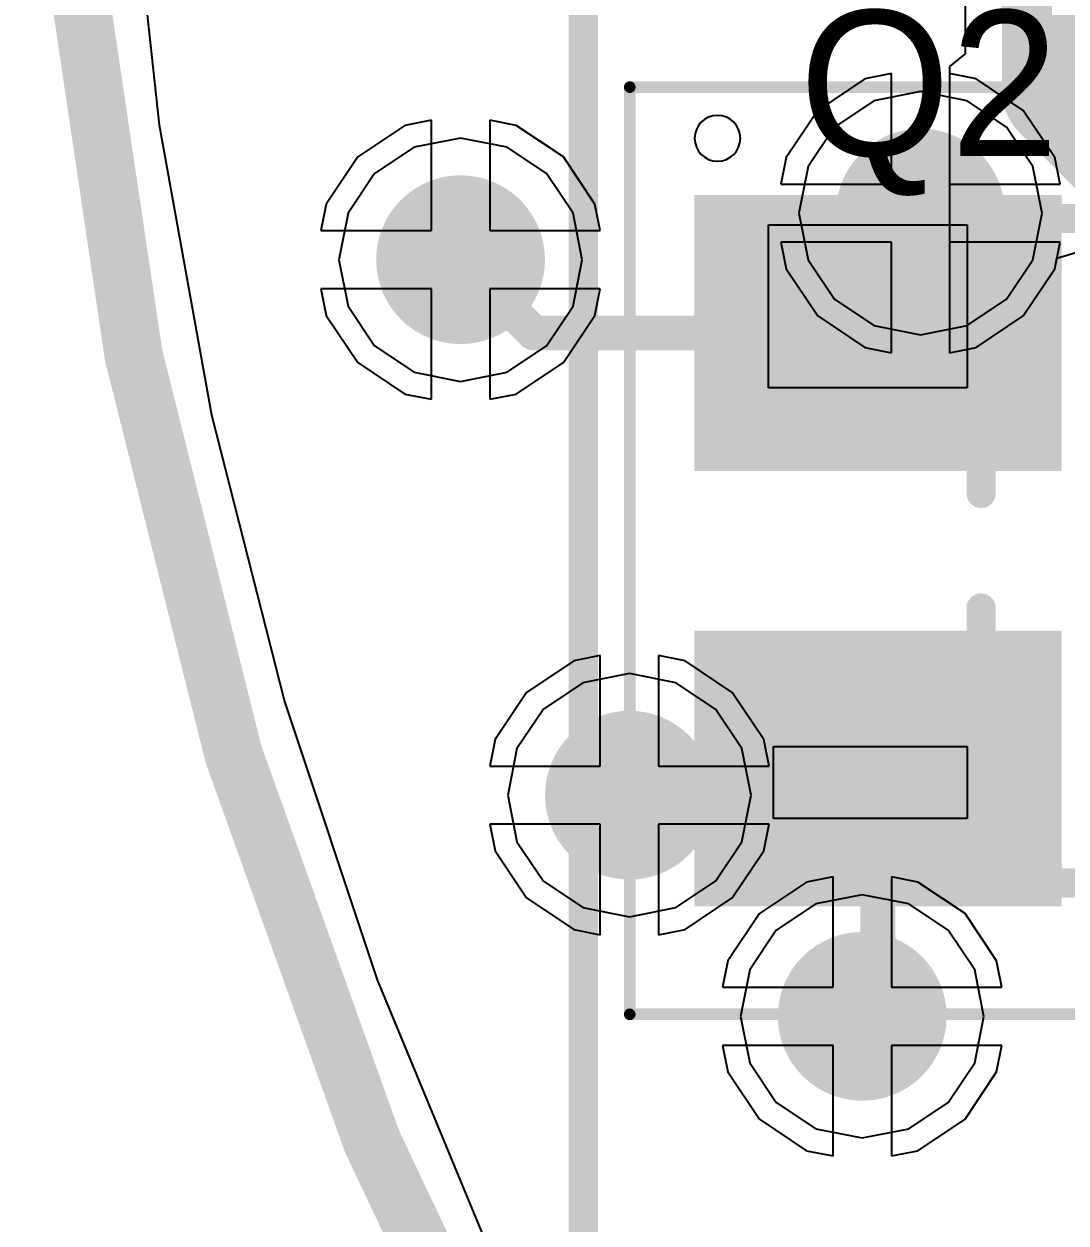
# Model space of a CAD drawing. Header units: millimetres. Extents: x 0.16 to 3.68, y 0.79 to 4.96.
# Drawn here: x 0.896 to 1.075, y 1.2265 to 1.4325 of the extents above; entities that cross this region are included whole.
import ezdxf

# ---------------------------------------------------------------- set-up
doc = ezdxf.new("R2010")
doc.units = ezdxf.units.MM
doc.header["$MEASUREMENT"] = 0
for name, color, linetype in [('BottomLayer', 5, 'Continuous'), ('BottomOverlay', 54, 'Continuous'), ('KeepOutLayer', 6, 'Continuous'), ('Mechanical1', 6, 'Continuous'), ('MidLayer1', 16, 'Continuous'), ('MidLayer2', 76, 'Continuous'), ('MultiLayer', 9, 'Continuous'), ('TopLayer', 1, 'Continuous'), ('TopOverlay', 2, 'Continuous'), ('TopPaste', 8, 'Continuous'), ('TopSolder', 216, 'Continuous'), ('ViaHoleLayer', 16, 'Continuous')]:
    doc.layers.add(name, color=color, linetype=linetype)

# ---------------------------------------------------------------- blocks, each defined once
blk = doc.blocks.new('B____________B_6')
at = {"layer": 'BottomOverlay', "const_width": 0.005}
blk.add_lwpolyline([(0, 0.19291), (0.63386, 0.19291)], dxfattribs=at)
blk = doc.blocks.new('SOT95P240X110_3N_50')
at = {"layer": 'Mechanical1'}
for p, q in [((-0.01081, 0.03364), (-0.01081, 0.051)), ((-0.01081, 0.051), (0.009, 0.051)), ((0.009, 0.051), (0.009, 0.03364)), ((0.009, 0.03364), (-0.01081, 0.03364)), ((-0.056, -0.06209), (-0.056, -0.028)), ((-0.056, -0.028), (-0.028, -0.028)), ((-0.028, -0.028), (-0.028, -0.06209)), ((0.03363, -0.06125), (0.03363, -0.028)), ((0.03363, -0.028), (0.046, -0.028)), ((0.046, -0.028), (0.046, -0.06125)), ((0.046, -0.06125), (0.03363, -0.06125)), ((-0.028, -0.06209), (-0.056, -0.06209))]:
    blk.add_line(p, q, dxfattribs=at)
for points, const_width in [([(0.07965, 0.08594), (-0.07965, 0.08594)], 0.002), ([(-0.07965, -0.08594), (-0.07965, 0.08594)], 0.002), ([(0.07965, -0.08594), (0.07965, 0.08594)], 0.002), ([(0.02953, 0.02559), (-0.02953, 0.02559)], 0.005), ([(-0.05709, -0.02559), (-0.05709, -0.00591)], 0.005), ([(0.05709, -0.02559), (0.05709, -0.00591)], 0.005), ([(-0.00984, -0.02559), (-0.05709, -0.02559)], 0.005), ([(0.05709, -0.02559), (0.00984, -0.02559)], 0.005), ([(0.07965, -0.08594), (-0.07965, -0.08594)], 0.002)]:
    blk.add_lwpolyline(points, dxfattribs=dict(at, const_width=const_width))
for points, const_width in [([(-0.08015, 0.08594, 1), (-0.07915, 0.08594, 1)], 0.001), ([(-0.08015, 0.08594, 1), (-0.07915, 0.08594, 1)], 0.001), ([(0.07915, 0.08594, 1), (0.08015, 0.08594, 1)], 0.001), ([(0.07915, 0.08594, 1), (0.08015, 0.08594, 1)], 0.001), ([(-0.03078, 0.02559, 1), (-0.02828, 0.02559, 1)], 0.0025), ([(0.02828, 0.02559, 1), (0.03078, 0.02559, 1)], 0.0025), ([(-0.05834, -0.00591, 1), (-0.05584, -0.00591, 1)], 0.0025), ([(0.05584, -0.00591, 1), (0.05834, -0.00591, 1)], 0.0025), ([(-0.05834, -0.02559, 1), (-0.05584, -0.02559, 1)], 0.0025), ([(-0.05834, -0.02559, 1), (-0.05584, -0.02559, 1)], 0.0025), ([(-0.01109, -0.02559, 1), (-0.00859, -0.02559, 1)], 0.0025), ([(0.00859, -0.02559, 1), (0.01109, -0.02559, 1)], 0.0025), ([(0.05584, -0.02559, 1), (0.05834, -0.02559, 1)], 0.0025), ([(0.05584, -0.02559, 1), (0.05834, -0.02559, 1)], 0.0025), ([(-0.08015, -0.08594, 1), (-0.07915, -0.08594, 1)], 0.001), ([(-0.08015, -0.08594, 1), (-0.07915, -0.08594, 1)], 0.001), ([(0.07915, -0.08594, 1), (0.08015, -0.08594, 1)], 0.001), ([(0.07915, -0.08594, 1), (0.08015, -0.08594, 1)], 0.001)]:
    blk.add_lwpolyline(points, format="xyb", close=True, dxfattribs=dict(at, const_width=const_width))
at = {"layer": 'TopLayer'}
for points in [[(-0.01969, 0.01575), (0.01969, 0.01575), (-0.01969, 0.07087), (0.01969, 0.07087)], [(-0.05709, -0.07087), (-0.01772, -0.07087), (-0.05709, -0.01575), (-0.01772, -0.01575)], [(0.01772, -0.07087), (0.05709, -0.07087), (0.01772, -0.01575), (0.05709, -0.01575)]]:
    blk.add_solid(points, dxfattribs=at)
at = {"layer": 'TopOverlay', "const_width": 0.005}
for points in [[(-0.02953, 0.02559), (-0.05709, 0.02559)], [(-0.05709, -0.00591), (-0.05709, 0.02559)], [(0.05709, 0.02559), (0.02953, 0.02559)], [(0.05709, -0.00591), (0.05709, 0.02559)]]:
    blk.add_lwpolyline(points, dxfattribs=at)
at = {"layer": 'TopOverlay', "const_width": 0.0025}
for points in [[(-0.05834, 0.02559, 1), (-0.05584, 0.02559, 1)], [(-0.05834, 0.02559, 1), (-0.05584, 0.02559, 1)], [(-0.03078, 0.02559, 1), (-0.02828, 0.02559, 1)], [(0.02828, 0.02559, 1), (0.03078, 0.02559, 1)], [(0.05584, 0.02559, 1), (0.05834, 0.02559, 1)], [(0.05584, 0.02559, 1), (0.05834, 0.02559, 1)], [(-0.05834, -0.00591, 1), (-0.05584, -0.00591, 1)], [(0.05584, -0.00591, 1), (0.05834, -0.00591, 1)]]:
    blk.add_lwpolyline(points, format="xyb", close=True, dxfattribs=at)
at = {"layer": 'TopOverlay'}
for points in [[(-0.06693, -0.07087, 1), (-0.0748, -0.07087, 1)], [(-0.0748, -0.07087, 1), (-0.0748, -0.07087, 1)], [(-0.06693, -0.07087, 1), (-0.06693, -0.07087, 1)]]:
    blk.add_lwpolyline(points, format="xyb", close=True, dxfattribs=at)
at = {"layer": 'TopPaste'}
for points in [[(-0.01969, 0.01575), (0.01969, 0.01575), (-0.01969, 0.07087), (0.01969, 0.07087)], [(-0.05709, -0.07087), (-0.01772, -0.07087), (-0.05709, -0.01575), (-0.01772, -0.01575)], [(0.01772, -0.07087), (0.05709, -0.07087), (0.01772, -0.01575), (0.05709, -0.01575)]]:
    blk.add_solid(points, dxfattribs=at)
at = {"layer": 'TopSolder'}
for points in [[(-0.02369, 0.01175), (0.02369, 0.01175), (-0.02369, 0.07487), (0.02369, 0.07487)], [(-0.06109, -0.07487), (-0.01372, -0.07487), (-0.06109, -0.01175), (-0.01372, -0.01175)], [(0.01372, -0.07487), (0.06109, -0.07487), (0.01372, -0.01175), (0.06109, -0.01175)]]:
    blk.add_solid(points, dxfattribs=at)

msp = doc.modelspace()

# ---------------------------------------------------------------- linework, layer by layer
at = {"layer": 'BottomLayer'}
for p, q in [((1.05769, 1.59952), (1.05769, 1.42739)), ((0.91926, 1.41511), (0.91385, 1.46542)), ((1.05769, 1.42739), (1.055, 1.42519)), ((1.045, 1.42399), (1.04044, 1.42308)), ((1.045, 1.405), (1.045, 1.42399)), ((1.055, 1.42519), (1.055, 1.4)), ((1.04044, 1.42308), (1.03234, 1.41766)), ((1.03234, 1.41766), (1.02692, 1.40956)), ((0.92825, 1.3653), (0.91926, 1.41511)), ((0.963, 1.41131), (0.95622, 1.40678)), ((0.971, 1.4129), (0.963, 1.41131)), ((0.979, 1.41131), (0.971, 1.4129)), ((0.98578, 1.40678), (0.979, 1.41131)), ((1.02692, 1.40956), (1.02601, 1.405)), ((0.95622, 1.40678), (0.95169, 1.4)), ((0.99031, 1.4), (0.98578, 1.40678)), ((1.02601, 1.405), (1.045, 1.405)), ((0.95169, 1.4), (0.9501, 1.392)), ((0.9919, 1.392), (0.99031, 1.4)), ((1.055, 1.4), (1.055, 1.37601)), ((1.045, 1.395), (1.02601, 1.395)), ((1.02601, 1.395), (1.02692, 1.39044)), ((1.045, 1.37601), (1.045, 1.395)), ((1.07344, 1.39225), (1.07822, 1.39371)), ((0.9501, 1.392), (0.95169, 1.384)), ((0.99031, 1.384), (0.9919, 1.392)), ((1.07308, 1.39044), (1.07344, 1.39225)), ((1.02692, 1.39044), (1.03234, 1.38234)), ((1.06766, 1.38234), (1.07308, 1.39044)), ((0.95169, 1.384), (0.95622, 1.37722)), ((0.98578, 1.37722), (0.99031, 1.384)), ((1.03234, 1.38234), (1.04044, 1.37692)), ((1.05956, 1.37692), (1.06766, 1.38234)), ((0.95622, 1.37722), (0.963, 1.37269)), ((0.979, 1.37269), (0.98578, 1.37722)), ((1.04044, 1.37692), (1.045, 1.37601)), ((1.055, 1.37601), (1.05956, 1.37692)), ((0.963, 1.37269), (0.971, 1.3711)), ((0.971, 1.3711), (0.979, 1.37269)), ((0.94077, 1.31627), (0.92825, 1.3653)), ((0.99044, 1.32308), (0.98234, 1.31766)), ((0.995, 1.32399), (0.99044, 1.32308)), ((0.995, 1.305), (0.995, 1.32399)), ((1.00956, 1.32308), (1.005, 1.32399)), ((1.005, 1.32399), (1.005, 1.305)), ((1.01766, 1.31766), (1.00956, 1.32308)), ((0.98234, 1.31766), (0.97692, 1.30956)), ((1.02308, 1.30956), (1.01766, 1.31766)), ((0.95675, 1.26825), (0.94077, 1.31627)), ((0.97692, 1.30956), (0.97601, 1.305)), ((1.02399, 1.305), (1.02308, 1.30956)), ((0.97601, 1.305), (0.995, 1.305)), ((1.005, 1.305), (1.02399, 1.305)), ((0.995, 1.295), (0.97601, 1.295)), ((0.97601, 1.295), (0.97692, 1.29044)), ((0.995, 1.27601), (0.995, 1.295)), ((1.02399, 1.295), (1.005, 1.295)), ((1.005, 1.295), (1.005, 1.27601)), ((1.02308, 1.29044), (1.02399, 1.295)), ((0.97692, 1.29044), (0.98234, 1.28234)), ((1.01766, 1.28234), (1.02308, 1.29044)), ((1.035, 1.28599), (1.03044, 1.28508)), ((1.035, 1.267), (1.035, 1.28599)), ((1.04956, 1.28508), (1.045, 1.28599)), ((1.045, 1.28599), (1.045, 1.267)), ((1.03044, 1.28508), (1.02234, 1.27966)), ((1.05766, 1.27966), (1.04956, 1.28508)), ((0.98234, 1.28234), (0.99044, 1.27692)), ((1.00956, 1.27692), (1.01766, 1.28234)), ((1.02234, 1.27966), (1.01692, 1.27156)), ((1.06308, 1.27156), (1.05766, 1.27966)), ((0.99044, 1.27692), (0.995, 1.27601)), ((1.005, 1.27601), (1.00956, 1.27692)), ((1.01692, 1.27156), (1.01601, 1.267)), ((1.06399, 1.267), (1.06308, 1.27156)), ((0.97611, 1.22149), (0.95675, 1.26825)), ((1.01601, 1.267), (1.035, 1.267)), ((1.045, 1.267), (1.06399, 1.267)), ((1.035, 1.257), (1.01601, 1.257)), ((1.01601, 1.257), (1.01692, 1.25244)), ((1.035, 1.23801), (1.035, 1.257)), ((1.06399, 1.257), (1.045, 1.257)), ((1.045, 1.257), (1.045, 1.23801)), ((1.06308, 1.25244), (1.06399, 1.257)), ((1.01692, 1.25244), (1.02234, 1.24434)), ((1.05766, 1.24434), (1.06308, 1.25244)), ((1.02234, 1.24434), (1.03044, 1.23892)), ((1.04956, 1.23892), (1.05766, 1.24434)), ((1.03044, 1.23892), (1.035, 1.23801)), ((1.045, 1.23801), (1.04956, 1.23892))]:
    msp.add_line(p, q, dxfattribs=at)
at = {"layer": 'BottomLayer', "const_width": 0.02}
for points in [[(1.074, 1.421), (1.074, 1.612)], [(1.074, 1.421), (1.15, 1.345)]]:
    msp.add_lwpolyline(points, dxfattribs=at)
at = {"layer": 'BottomLayer'}
for points, const_width in [([(1.069, 1.421, 1), (1.079, 1.421, 1)], 0.01), ([(1.069, 1.421, 1), (1.079, 1.421, 1)], 0.01), ([(1.04275, 1.4, 1), (1.05725, 1.4, 1)], 0.0145), ([(0.96375, 1.392, 1), (0.97825, 1.392, 1)], 0.0145), ([(0.99275, 1.3, 1), (1.00725, 1.3, 1)], 0.0145), ([(1.03275, 1.262, 1), (1.04725, 1.262, 1)], 0.0145)]:
    msp.add_lwpolyline(points, format="xyb", close=True, dxfattribs=dict(at, const_width=const_width))
at = {"layer": 'KeepOutLayer', "const_width": 0.01}
msp.add_lwpolyline([(2.341, 1.516, 1), (0.901, 1.516, 1)], format="xyb", close=True, dxfattribs=at)
at = {"layer": 'MidLayer1'}
for p, q in [((0.91926, 1.41511), (0.91385, 1.46542)), ((1.045, 1.42399), (1.04044, 1.42308)), ((1.045, 1.405), (1.045, 1.42399)), ((1.05956, 1.42308), (1.055, 1.42399)), ((1.055, 1.42399), (1.055, 1.405)), ((1.04044, 1.42308), (1.03234, 1.41766)), ((1.06766, 1.41766), (1.05956, 1.42308)), ((1.03234, 1.41766), (1.02692, 1.40956)), ((1.07308, 1.40956), (1.06766, 1.41766)), ((0.92825, 1.3653), (0.91926, 1.41511)), ((0.963, 1.41131), (0.95622, 1.40678)), ((0.971, 1.4129), (0.963, 1.41131)), ((0.979, 1.41131), (0.971, 1.4129)), ((0.98578, 1.40678), (0.979, 1.41131)), ((1.02692, 1.40956), (1.02601, 1.405)), ((1.07399, 1.405), (1.07308, 1.40956)), ((0.95622, 1.40678), (0.95169, 1.4)), ((0.99031, 1.4), (0.98578, 1.40678)), ((1.02601, 1.405), (1.045, 1.405)), ((1.055, 1.405), (1.07399, 1.405)), ((0.95169, 1.4), (0.9501, 1.392)), ((0.9919, 1.392), (0.99031, 1.4)), ((1.045, 1.395), (1.02601, 1.395)), ((1.02601, 1.395), (1.02692, 1.39044)), ((1.045, 1.37601), (1.045, 1.395)), ((1.07399, 1.395), (1.055, 1.395)), ((1.055, 1.395), (1.055, 1.37601)), ((1.07308, 1.39044), (1.07399, 1.395)), ((0.9501, 1.392), (0.95169, 1.384)), ((0.99031, 1.384), (0.9919, 1.392)), ((1.02692, 1.39044), (1.03234, 1.38234)), ((1.06766, 1.38234), (1.07308, 1.39044)), ((0.95169, 1.384), (0.95622, 1.37722)), ((0.98578, 1.37722), (0.99031, 1.384)), ((1.03234, 1.38234), (1.04044, 1.37692)), ((1.05956, 1.37692), (1.06766, 1.38234)), ((0.95622, 1.37722), (0.963, 1.37269)), ((0.979, 1.37269), (0.98578, 1.37722)), ((1.04044, 1.37692), (1.045, 1.37601)), ((1.055, 1.37601), (1.05956, 1.37692)), ((0.963, 1.37269), (0.971, 1.3711)), ((0.971, 1.3711), (0.979, 1.37269)), ((0.94077, 1.31627), (0.92825, 1.3653)), ((0.99044, 1.32308), (0.98234, 1.31766)), ((0.995, 1.32399), (0.99044, 1.32308)), ((0.995, 1.305), (0.995, 1.32399)), ((1.00956, 1.32308), (1.005, 1.32399)), ((1.005, 1.32399), (1.005, 1.305)), ((1.01766, 1.31766), (1.00956, 1.32308)), ((0.98234, 1.31766), (0.97692, 1.30956)), ((1.02308, 1.30956), (1.01766, 1.31766)), ((0.95675, 1.26825), (0.94077, 1.31627)), ((0.97692, 1.30956), (0.97601, 1.305)), ((1.02399, 1.305), (1.02308, 1.30956)), ((0.97601, 1.305), (0.995, 1.305)), ((1.005, 1.305), (1.02399, 1.305)), ((0.995, 1.295), (0.97601, 1.295)), ((0.97601, 1.295), (0.97692, 1.29044)), ((0.995, 1.27601), (0.995, 1.295)), ((1.02399, 1.295), (1.005, 1.295)), ((1.005, 1.295), (1.005, 1.27601)), ((1.02308, 1.29044), (1.02399, 1.295)), ((0.97692, 1.29044), (0.98234, 1.28234)), ((1.01766, 1.28234), (1.02308, 1.29044)), ((1.035, 1.28599), (1.03044, 1.28508)), ((1.035, 1.267), (1.035, 1.28599)), ((1.04956, 1.28508), (1.045, 1.28599)), ((1.045, 1.28599), (1.045, 1.267)), ((1.03044, 1.28508), (1.02234, 1.27966)), ((1.05766, 1.27966), (1.04956, 1.28508)), ((0.98234, 1.28234), (0.99044, 1.27692)), ((1.00956, 1.27692), (1.01766, 1.28234)), ((1.02234, 1.27966), (1.01692, 1.27156)), ((1.06308, 1.27156), (1.05766, 1.27966)), ((0.99044, 1.27692), (0.995, 1.27601)), ((1.005, 1.27601), (1.00956, 1.27692)), ((1.01692, 1.27156), (1.01601, 1.267)), ((1.06399, 1.267), (1.06308, 1.27156)), ((0.97611, 1.22149), (0.95675, 1.26825)), ((1.01601, 1.267), (1.035, 1.267)), ((1.045, 1.267), (1.06399, 1.267)), ((1.035, 1.257), (1.01601, 1.257)), ((1.01601, 1.257), (1.01692, 1.25244)), ((1.035, 1.23801), (1.035, 1.257)), ((1.06399, 1.257), (1.045, 1.257)), ((1.045, 1.257), (1.045, 1.23801)), ((1.06308, 1.25244), (1.06399, 1.257)), ((1.01692, 1.25244), (1.02234, 1.24434)), ((1.05766, 1.24434), (1.06308, 1.25244)), ((1.02234, 1.24434), (1.03044, 1.23892)), ((1.04956, 1.23892), (1.05766, 1.24434)), ((1.03044, 1.23892), (1.035, 1.23801)), ((1.045, 1.23801), (1.04956, 1.23892))]:
    msp.add_line(p, q, dxfattribs=at)
at = {"layer": 'MidLayer1', "const_width": 0.0145}
for points in [[(1.04275, 1.4, 1), (1.05725, 1.4, 1)], [(0.96375, 1.392, 1), (0.97825, 1.392, 1)], [(0.99275, 1.3, 1), (1.00725, 1.3, 1)], [(1.03275, 1.262, 1), (1.04725, 1.262, 1)]]:
    msp.add_lwpolyline(points, format="xyb", close=True, dxfattribs=at)
at = {"layer": 'MidLayer2'}
for p, q in [((0.91926, 1.41511), (0.91385, 1.46542)), ((1.05, 1.4209), (1.042, 1.41931)), ((1.058, 1.41931), (1.05, 1.4209)), ((1.042, 1.41931), (1.03522, 1.41478)), ((1.06478, 1.41478), (1.058, 1.41931)), ((0.966, 1.41599), (0.96144, 1.41508)), ((0.966, 1.397), (0.966, 1.41599)), ((0.98056, 1.41508), (0.976, 1.41599)), ((0.976, 1.41599), (0.976, 1.397)), ((0.92825, 1.3653), (0.91926, 1.41511)), ((0.96144, 1.41508), (0.95334, 1.40966)), ((0.98866, 1.40966), (0.98056, 1.41508)), ((1.03522, 1.41478), (1.03069, 1.408)), ((1.06931, 1.408), (1.06478, 1.41478)), ((0.95334, 1.40966), (0.94792, 1.40156)), ((0.99408, 1.40156), (0.98866, 1.40966)), ((1.03069, 1.408), (1.0291, 1.4)), ((1.0709, 1.4), (1.06931, 1.408)), ((0.94792, 1.40156), (0.94701, 1.397)), ((0.99499, 1.397), (0.99408, 1.40156)), ((1.0291, 1.4), (1.03069, 1.392)), ((1.06931, 1.392), (1.0709, 1.4)), ((0.94701, 1.397), (0.966, 1.397)), ((0.976, 1.397), (0.99499, 1.397)), ((1.03069, 1.392), (1.03522, 1.38522)), ((1.06478, 1.38522), (1.06931, 1.392)), ((0.966, 1.387), (0.94701, 1.387)), ((0.94701, 1.387), (0.94792, 1.38244)), ((0.966, 1.36801), (0.966, 1.387)), ((0.99499, 1.387), (0.976, 1.387)), ((0.976, 1.387), (0.976, 1.36801)), ((0.99408, 1.38244), (0.99499, 1.387)), ((1.03522, 1.38522), (1.042, 1.38069)), ((1.058, 1.38069), (1.06478, 1.38522)), ((0.94792, 1.38244), (0.95334, 1.37434)), ((0.98866, 1.37434), (0.99408, 1.38244)), ((1.042, 1.38069), (1.05, 1.3791)), ((1.05, 1.3791), (1.058, 1.38069)), ((0.95334, 1.37434), (0.96144, 1.36892)), ((0.98056, 1.36892), (0.98866, 1.37434)), ((0.96144, 1.36892), (0.966, 1.36801)), ((0.976, 1.36801), (0.98056, 1.36892)), ((0.94077, 1.31627), (0.92825, 1.3653)), ((1, 1.3209), (0.992, 1.31931)), ((1.008, 1.31931), (1, 1.3209)), ((0.992, 1.31931), (0.98522, 1.31478)), ((1.01478, 1.31478), (1.008, 1.31931)), ((0.95675, 1.26825), (0.94077, 1.31627)), ((0.98522, 1.31478), (0.98069, 1.308)), ((1.01931, 1.308), (1.01478, 1.31478)), ((0.98069, 1.308), (0.9791, 1.3)), ((1.0209, 1.3), (1.01931, 1.308)), ((0.9791, 1.3), (0.98069, 1.292)), ((1.01931, 1.292), (1.0209, 1.3)), ((0.98069, 1.292), (0.98522, 1.28522)), ((1.01478, 1.28522), (1.01931, 1.292)), ((0.98522, 1.28522), (0.992, 1.28069)), ((1.008, 1.28069), (1.01478, 1.28522)), ((1.04, 1.2829), (1.032, 1.28131)), ((1.048, 1.28131), (1.04, 1.2829)), ((0.992, 1.28069), (1, 1.2791)), ((1, 1.2791), (1.008, 1.28069)), ((1.032, 1.28131), (1.02522, 1.27678)), ((1.05478, 1.27678), (1.048, 1.28131)), ((1.02522, 1.27678), (1.02069, 1.27)), ((1.05931, 1.27), (1.05478, 1.27678)), ((1.02069, 1.27), (1.0191, 1.262)), ((1.0609, 1.262), (1.05931, 1.27)), ((0.97611, 1.22149), (0.95675, 1.26825)), ((1.0191, 1.262), (1.02069, 1.254)), ((1.05931, 1.254), (1.0609, 1.262)), ((1.02069, 1.254), (1.02522, 1.24722)), ((1.05478, 1.24722), (1.05931, 1.254)), ((1.02522, 1.24722), (1.032, 1.24269)), ((1.048, 1.24269), (1.05478, 1.24722)), ((1.032, 1.24269), (1.04, 1.2411)), ((1.04, 1.2411), (1.048, 1.24269))]:
    msp.add_line(p, q, dxfattribs=at)
at = {"layer": 'MidLayer2', "const_width": 0.0145}
for points in [[(1.04275, 1.4, 1), (1.05725, 1.4, 1)], [(0.96375, 1.392, 1), (0.97825, 1.392, 1)], [(0.99275, 1.3, 1), (1.00725, 1.3, 1)], [(1.03275, 1.262, 1), (1.04725, 1.262, 1)]]:
    msp.add_lwpolyline(points, format="xyb", close=True, dxfattribs=at)
at = {"layer": 'MultiLayer', "const_width": 0.0145}
for points in [[(1.04275, 1.4, 1), (1.05725, 1.4, 1)], [(0.96375, 1.392, 1), (0.97825, 1.392, 1)], [(0.99275, 1.3, 1), (1.00725, 1.3, 1)], [(1.03275, 1.262, 1), (1.04725, 1.262, 1)]]:
    msp.add_lwpolyline(points, format="xyb", close=True, dxfattribs=at)
at = {"layer": 'TopLayer'}
for points, const_width in [([(0.96375, 1.392, 1), (0.97825, 1.392, 1)], 0.0145), ([(0.9695, 1.392, 1), (0.9725, 1.392, 1)], 0.003), ([(0.9821, 1.3794, 1), (0.9851, 1.3794, 1)], 0.003), ([(0.9821, 1.3794, 1), (0.9851, 1.3794, 1)], 0.003), ([(1.04119, 1.3794, 1), (1.04419, 1.3794, 1)], 0.003), ([(1.04119, 1.3046, 1), (1.04419, 1.3046, 1)], 0.003), ([(1.03275, 1.262, 1), (1.04725, 1.262, 1)], 0.0145), ([(1.0385, 1.262, 1), (1.0415, 1.262, 1)], 0.003), ([(1.04119, 1.26269, 1), (1.04419, 1.26269, 1)], 0.003), ([(1.04119, 1.26269, 1), (1.04419, 1.26269, 1)], 0.003), ([(1.0375, 1.261, 1), (1.0405, 1.261, 1)], 0.003), ([(1.0375, 1.261, 1), (1.0405, 1.261, 1)], 0.003), ([(1.0375, 1.259, 1), (1.0405, 1.259, 1)], 0.003), ([(1.0375, 1.259, 1), (1.0405, 1.259, 1)], 0.003)]:
    msp.add_lwpolyline(points, format="xyb", close=True, dxfattribs=dict(at, const_width=const_width))
at = {"layer": 'TopLayer', "const_width": 0.006}
for points in [[(0.971, 1.392), (0.9836, 1.3794)], [(0.9836, 1.3794), (1.04269, 1.3794)], [(1.04269, 1.26269), (1.04269, 1.3046)], [(1.039, 1.259), (1.04269, 1.26269)], [(1.039, 1.261), (1.04, 1.262)], [(1.039, 1.259), (1.039, 1.261)]]:
    msp.add_lwpolyline(points, dxfattribs=at)
at = {"layer": 'ViaHoleLayer', "const_width": 0.00591}
for points in [[(1.04705, 1.4, 1), (1.05295, 1.4, 1)], [(0.96805, 1.392, 1), (0.97395, 1.392, 1)], [(0.99705, 1.3, 1), (1.00295, 1.3, 1)], [(1.03705, 1.262, 1), (1.04295, 1.262, 1)]]:
    msp.add_lwpolyline(points, format="xyb", close=True, dxfattribs=at)

# ---------------------------------------------------------------- block references
for name, p, rotation in [('B____________B_6', (1.185, 1.19807), 90), ('SOT95P240X110_3N_50', (1.086, 1.342), 270)]:
    msp.add_blockref(name, p, dxfattribs=dict(rotation=rotation))

# ---------------------------------------------------------------- texts
at = {"layer": 'TopOverlay'}
msp.add_text('Q2', height=0.025, dxfattribs=at).set_placement((1.02917, 1.40983))

doc.saveas('drawing.dxf')
